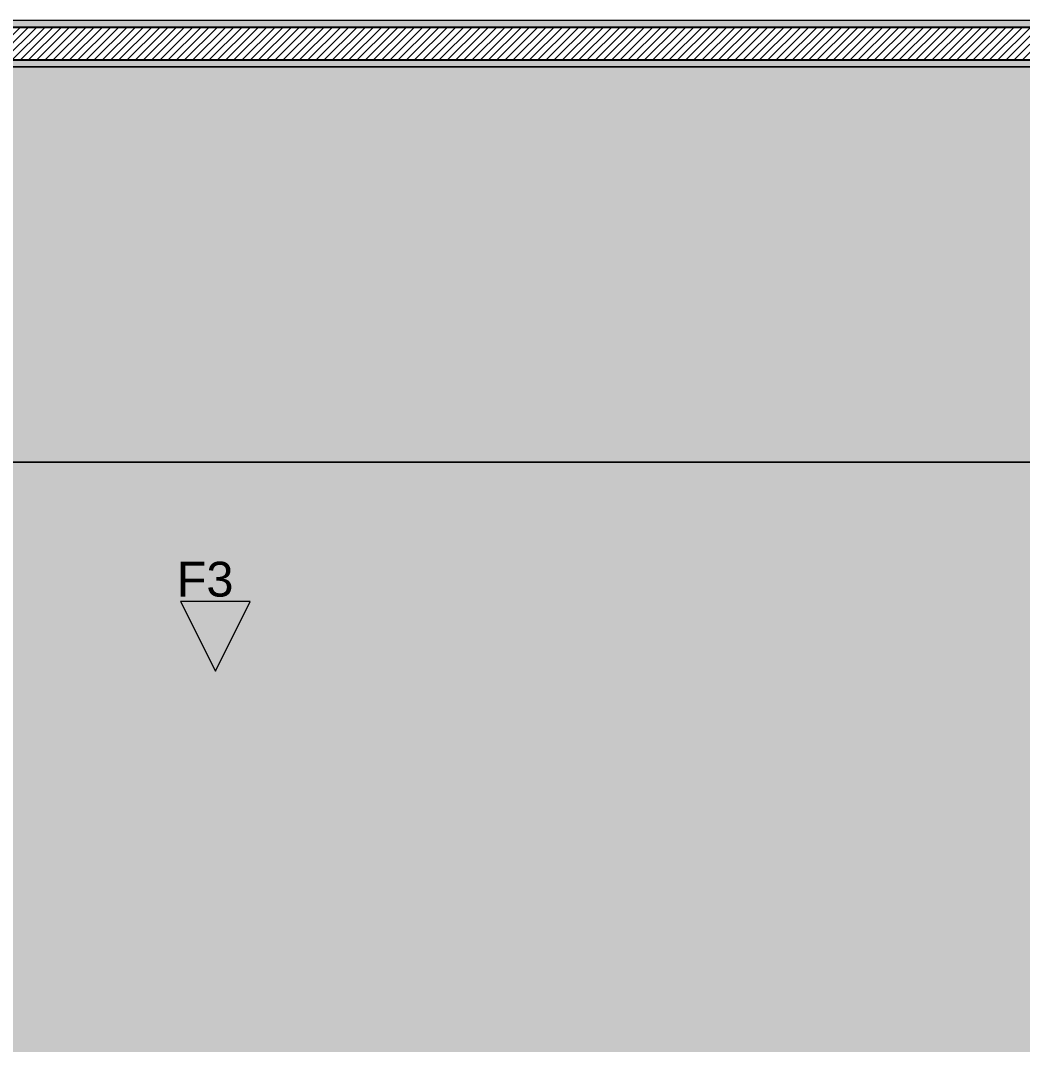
# Model space of a CAD drawing. Header units: metres. Extents: x -77 to -41.1, y -68 to -27.7.
# Drawn here: x -59.843 to -55.531, y -32.508 to -28.102 of the extents above; entities that cross this region are included whole.
import ezdxf

# ---------------------------------------------------------------- set-up
doc = ezdxf.new("R2010")
doc.units = ezdxf.units.M
doc.header["$MEASUREMENT"] = 0
for name, color, linetype, lineweight, true_color in [('0_Caneta_No__25', 7, 'Continuous', 13, 0x982312), ('0_Caneta_No__28', 7, 'Continuous', 20, 0xd0311a), ('LAJES.EST_Caneta_No__18', 7, 'Continuous', 0, 0xdfdfdf)]:
    doc.layers.add(name, color=color, linetype=linetype, lineweight=lineweight, true_color=true_color)
for name, color, linetype, lineweight in [('LAJES.EST_Caneta_No__241', 7, 'Continuous', 13), ('PAREDE CONSTRUIR_Caneta_No__241', 7, 'Continuous', 13), ('PAREDE CONSTRUIR_Caneta_No__3', 7, 'Continuous', 25), ('TERRENO.ARQ_Caneta_No__241', 7, 'Continuous', 13)]:
    doc.layers.add(name, color=color, linetype=linetype, lineweight=lineweight)
doc.layers.add('PAREDE CONSTRUIR', color=7, linetype='Continuous')
doc.layers.add('TERRENO.ARQ', color=7, linetype='Continuous')
doc.styles.add('GENERATED_STYLE_1', font='arial.ttf')

msp = doc.modelspace()

# ---------------------------------------------------------------- hatches: boundary and pattern name
at = {"layer": '0_Caneta_No__25', "linetype": 'Continuous', "lineweight": 13, "true_color": 0x982312}
msp.add_hatch(color=24, dxfattribs=at).paths.add_polyline_path([(-58.8542, -30.6013), (-59.1542, -30.6013), (-59.0042, -30.9013)])
at = {"layer": 'LAJES.EST_Caneta_No__18', "linetype": 'Continuous', "lineweight": 0, "true_color": 0xdfdfdf}
h = msp.add_hatch(dxfattribs=at)
h.set_pattern_fill('Piso_Externo__0003', color=254, style=0, pattern_type=2)
h.set_pattern_definition([(45, (0, 0.6), (-0.1909188, 0.1909188), [0, -0.18, 0, -0.27]), (110, (0.6, 0.6), (0.253717, 0.09234544), [0, -0.132, 0, -0.228])])
h.paths.add_polyline_path([(-76.514, -65.1016), (-73.814, -65.1016, -0.414214), (-75.814, -67.1016), (-66.814, -67.1016, -0.414214), (-68.814, -65.1016), (-68.814, -62.301), (-68.814, -45.4002, -0.414214), (-66.514, -43.1002), (-65.914, -43.1002), (-65.914, -42.3002), (-66.514, -42.3002), (-66.514, -38.2041), (-65.114, -38.2041), (-65.114, -36.7038), (-66.514, -36.7038), (-66.514, -32.5997), (-65.114, -32.5997), (-56.714, -32.5997), (-53.814, -32.5997), (-44.014, -32.5997), (-44.014, -42.3002), (-53.814, -42.3002), (-53.814, -47.1002), (-44.014, -47.1002), (-44.014, -50.8516), (-45.6136, -50.8516), (-45.6136, -52.3506), (-44.014, -52.3506), (-44.014, -60.3006), (-48.9163, -60.3006), (-48.9163, -61.1006), (-44.3609, -61.1006), (-44.3609, -67.1016), (-44.014, -67.1016), (-41.514, -67.1016), (-41.514, -28.1016), (-41.714, -28.1016), (-41.714, -60.3006), (-43.014, -60.3006), (-43.014, -30.0016), (-66.514, -30.0016), (-66.514, -28.1016), (-76.514, -28.1016)])
h.paths.add_polyline_path([(-73.814, -45.1016), (-76.314, -45.1016), (-76.314, -43.0892), (-75.7984, -43.0908, -0.414214), (-73.8139, -45.0876)], flags=0)
h.paths.add_polyline_path([(-73.814, -45.5846, -0.009328), (-73.814, -45.6604)], flags=0)
h.paths.add_polyline_path([(-52.814, -46.3002), (-52.814, -43.1002), (-44.014, -43.1002), (-44.014, -46.3002)], flags=0)
h.paths.add_polyline_path([(-67.714, -34.1), (-76.314, -34.1), (-76.314, -32.5997), (-67.714, -32.5997)], flags=0)
at = {"layer": 'PAREDE CONSTRUIR', "linetype": 'Continuous', "lineweight": 0, "true_color": 0xffffff}
for points in [[(-76.484, -28.1016), (-76.484, -28.1316), (-41.544, -28.1316), (-41.544, -28.1016)], [(-41.714, -28.2716), (-74.114, -28.2716), (-74.114, -28.3016), (-41.714, -28.3016)]]:
    msp.add_hatch(color=7, dxfattribs=at).paths.add_polyline_path(points)
at = {"layer": 'PAREDE CONSTRUIR', "linetype": 'Continuous', "lineweight": 0, "true_color": 0x000000}
h = msp.add_hatch(dxfattribs=at)
h.set_pattern_fill('common_brick_0003', color=18, style=0, pattern_type=2)
h.set_pattern_definition([(45, (0, 0), (-0.0176776695, 0.0176776695), [])])
h.paths.add_polyline_path([(-74.144, -28.1316), (-74.144, -28.2716), (-41.684, -28.2716), (-41.684, -28.1316)])
at = {"layer": 'TERRENO.ARQ', "linetype": 'Continuous', "lineweight": 0, "true_color": 0xc5d9be}
msp.add_hatch(color=9, dxfattribs=at).paths.add_polyline_path([(-66.514, -28.3016), (-66.514, -30.0016), (-43.014, -30.0016), (-43.014, -56.6006), (-41.714, -56.6006), (-41.714, -28.3016), (-43.014, -28.3016)])

# ---------------------------------------------------------------- linework, layer by layer
at = {"layer": '0_Caneta_No__25', "color": 24, "linetype": 'Continuous', "lineweight": 13, "true_color": 0x982312, "flags": 128}
msp.add_lwpolyline([(-58.8542, -30.6013), (-59.1542, -30.6013), (-59.0042, -30.9013)], close=True, dxfattribs=at)
at = {"layer": 'LAJES.EST_Caneta_No__241', "color": 7, "linetype": 'Continuous', "lineweight": 13, "flags": 128}
msp.add_lwpolyline([(-48.9163, -61.1006), (-44.3609, -61.1006), (-44.3609, -67.1016), (-44.014, -67.1016), (-41.514, -67.1016), (-41.514, -28.1016), (-41.714, -28.1016), (-41.714, -60.3006), (-43.014, -60.3006), (-43.014, -30.0016), (-66.514, -30.0016), (-66.514, -28.1016), (-76.514, -28.1016), (-76.514, -65.1016)], dxfattribs=at)
msp.add_lwpolyline([(-48.9163, -61.1006), (-44.3609, -61.1006), (-44.3609, -67.1016), (-44.014, -67.1016), (-41.514, -67.1016), (-41.514, -28.1016), (-41.714, -28.1016), (-41.714, -60.3006), (-43.014, -60.3006), (-43.014, -30.0016), (-66.514, -30.0016), (-66.514, -28.1016), (-76.514, -28.1016), (-76.514, -65.1016)], dxfattribs=at)
msp.add_lwpolyline([(-48.9163, -61.1006), (-44.3609, -61.1006), (-44.3609, -67.1016), (-44.014, -67.1016), (-41.514, -67.1016), (-41.514, -28.1016), (-41.714, -28.1016), (-41.714, -60.3006), (-43.014, -60.3006), (-43.014, -30.0016), (-66.514, -30.0016), (-66.514, -28.1016), (-76.514, -28.1016), (-76.514, -65.1016)], dxfattribs=at)
msp.add_lwpolyline([(-48.9163, -61.1006), (-44.3609, -61.1006), (-44.3609, -67.1016), (-44.014, -67.1016), (-41.514, -67.1016), (-41.514, -28.1016), (-41.714, -28.1016), (-41.714, -60.3006), (-43.014, -60.3006), (-43.014, -30.0016), (-66.514, -30.0016), (-66.514, -28.1016), (-76.514, -28.1016), (-76.514, -65.1016)], dxfattribs=at)
msp.add_lwpolyline([(-48.9163, -61.1006), (-44.3609, -61.1006), (-44.3609, -67.1016), (-44.014, -67.1016), (-41.514, -67.1016), (-41.514, -28.1016), (-41.714, -28.1016), (-41.714, -60.3006), (-43.014, -60.3006), (-43.014, -30.0016), (-66.514, -30.0016), (-66.514, -28.1016), (-76.514, -28.1016), (-76.514, -65.1016)], dxfattribs=at)
at = {"layer": 'PAREDE CONSTRUIR_Caneta_No__241', "color": 7, "linetype": 'Continuous', "lineweight": 13, "flags": 128}
for points in [[(-41.544, -28.1016), (-76.514, -28.1016)], [(-74.114, -28.3016), (-41.714, -28.3016)]]:
    msp.add_lwpolyline(points, dxfattribs=at)
at = {"layer": 'PAREDE CONSTRUIR_Caneta_No__3', "color": 7, "linetype": 'Continuous', "lineweight": 25}
for p, q in [((-41.684, -28.1316), (-74.144, -28.1316)), ((-74.144, -28.2716), (-41.714, -28.2716))]:
    msp.add_line(p, q, dxfattribs=at)
at = {"layer": 'TERRENO.ARQ_Caneta_No__241', "color": 7, "linetype": 'Continuous', "lineweight": 13, "flags": 128}
msp.add_lwpolyline([(-66.514, -28.3016), (-66.514, -30.0016), (-43.014, -30.0016), (-43.014, -56.6006), (-41.714, -56.6006), (-41.714, -28.3016), (-43.014, -28.3016)], close=True, dxfattribs=at)

# ---------------------------------------------------------------- texts
at = {"layer": '0_Caneta_No__28', "color": 22, "lineweight": 20, "true_color": 0xd0311a, "insert": (-58.9267, -30.5828), "char_height": 0.15, "attachment_point": 9, "style": 'GENERATED_STYLE_1'}
msp.add_mtext('\\A1;{\\pqr;\\pt0;\\fArial|b0|i0|c0|p0;\\W1.000000;F3}', dxfattribs=at)

doc.saveas('drawing.dxf')
